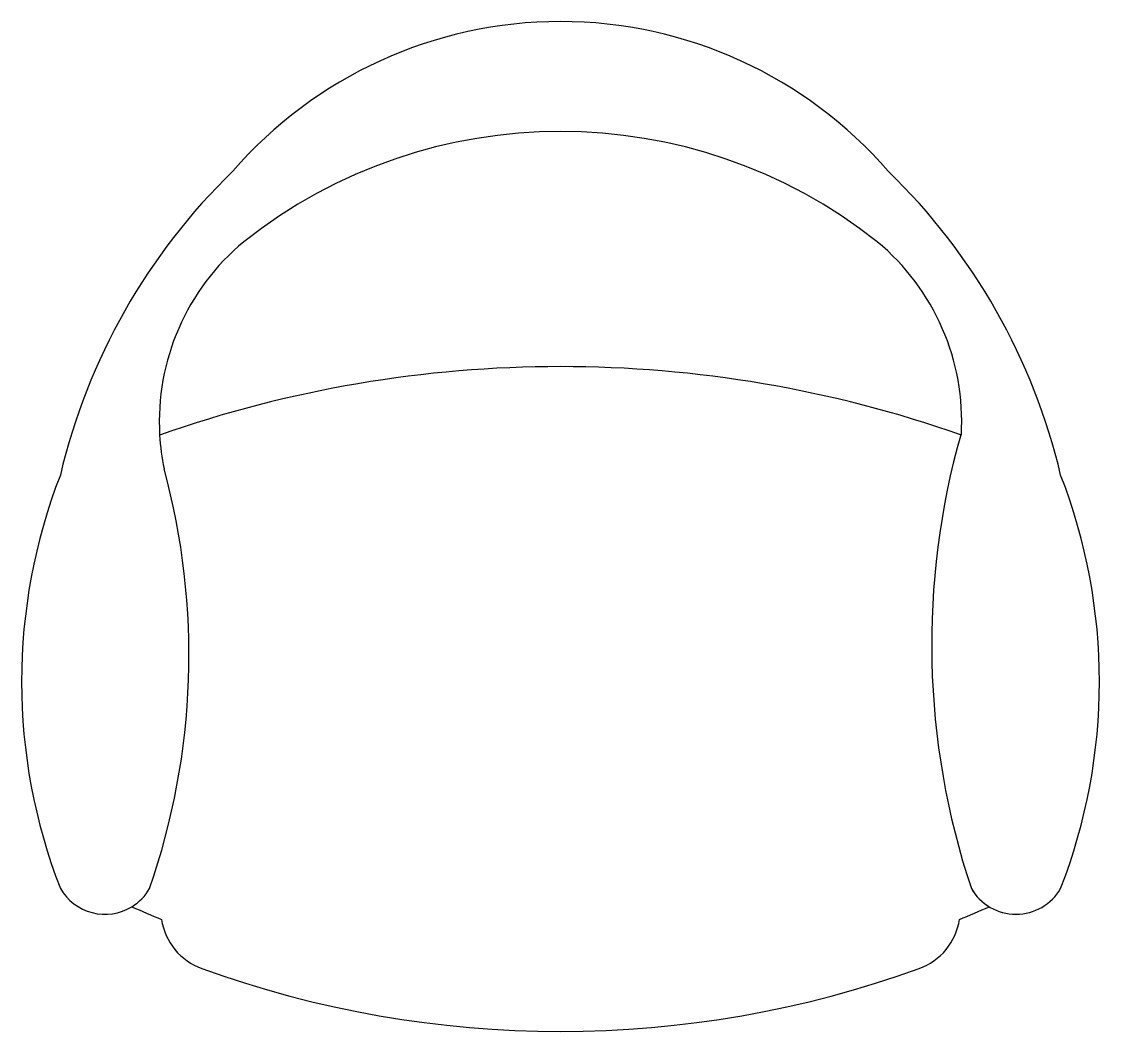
# Model space of a CAD drawing. Extents: x -1.174 to -0.57, y -0.505 to 0.06.
import ezdxf

# ---------------------------------------------------------------- set-up
doc = ezdxf.new("R2010")
doc.units = 0
doc.header["$LTSCALE"] = 0.35
doc.layers.get('0').update_dxf_attribs({"linetype": 'CONTINUOUS'})

msp = doc.modelspace()

# ---------------------------------------------------------------- linework, layer by layer
at = {"color": 0}
msp.add_line((-0.6946, -0.06352), (-0.6946, -0.06352), dxfattribs=at)
for centre, radius, start, end in [((-0.87193, -0.18306), 0.24277, 40.90927, 139.09073), ((-0.87193, -0.28748), 0.28567, 51.62842, 128.37158), ((-0.81374, -0.27368), 0.34742, 134.07524, 166.76673), ((-0.93012, -0.27368), 0.34742, 13.23327, 45.92476), ((-0.96563, -0.16424), 0.13092, 129.70087, 183.26385), ((-0.77822, -0.16424), 0.13092, 356.73615, 50.29913), ((-0.87193, -0.81012), 0.67671, 70.63318, 109.36682), ((-0.96563, -0.16424), 0.13092, 183.26385, 191.62072), ((-0.96563, -0.16424), 0.13092, 183.26385, 191.62072), ((-0.23334, -0.28892), 0.4308, 164.11707, 198.47761), ((-1.47795, -0.29498), 0.39801, 340.86459, 15.20285), ((-0.85482, -0.3098), 0.31882, 158.7311, 201.2689), ((-0.88904, -0.3098), 0.31882, 338.7311, 21.2689), ((-1.12693, -0.41104), 0.02886, 209.96542, 301.31858), ((-1.12693, -0.41104), 0.02886, 301.31858, 330.03458), ((-1.12693, -0.41104), 0.02886, 301.31858, 330.03458), ((-0.61693, -0.41104), 0.02886, 209.96542, 330.03458), ((-0.61693, -0.41104), 0.02886, 209.96542, 238.68142), ((-0.61693, -0.41104), 0.02886, 209.96542, 238.68142), ((-0.87193, 0.10223), 0.58903, 245.95523, 247.71827), ((-0.87193, 0.10223), 0.58903, 245.95523, 247.71827), ((-0.87193, 0.10223), 0.58903, 245.95523, 247.71827), ((-0.87193, 0.10223), 0.58903, 292.28173, 294.04477), ((-0.87193, 0.10223), 0.58903, 292.28173, 294.04477), ((-0.87193, 0.10223), 0.58903, 292.28173, 294.04477), ((-1.06131, -0.43784), 0.03432, 188.34897, 250.68796), ((-0.68255, -0.43784), 0.03432, 289.31204, 351.65103), ((-0.87193, 0.08354), 0.58903, 250.07536, 289.92464)]:
    msp.add_arc(centre, radius, start, end, dxfattribs=at)

doc.saveas('drawing.dxf')
